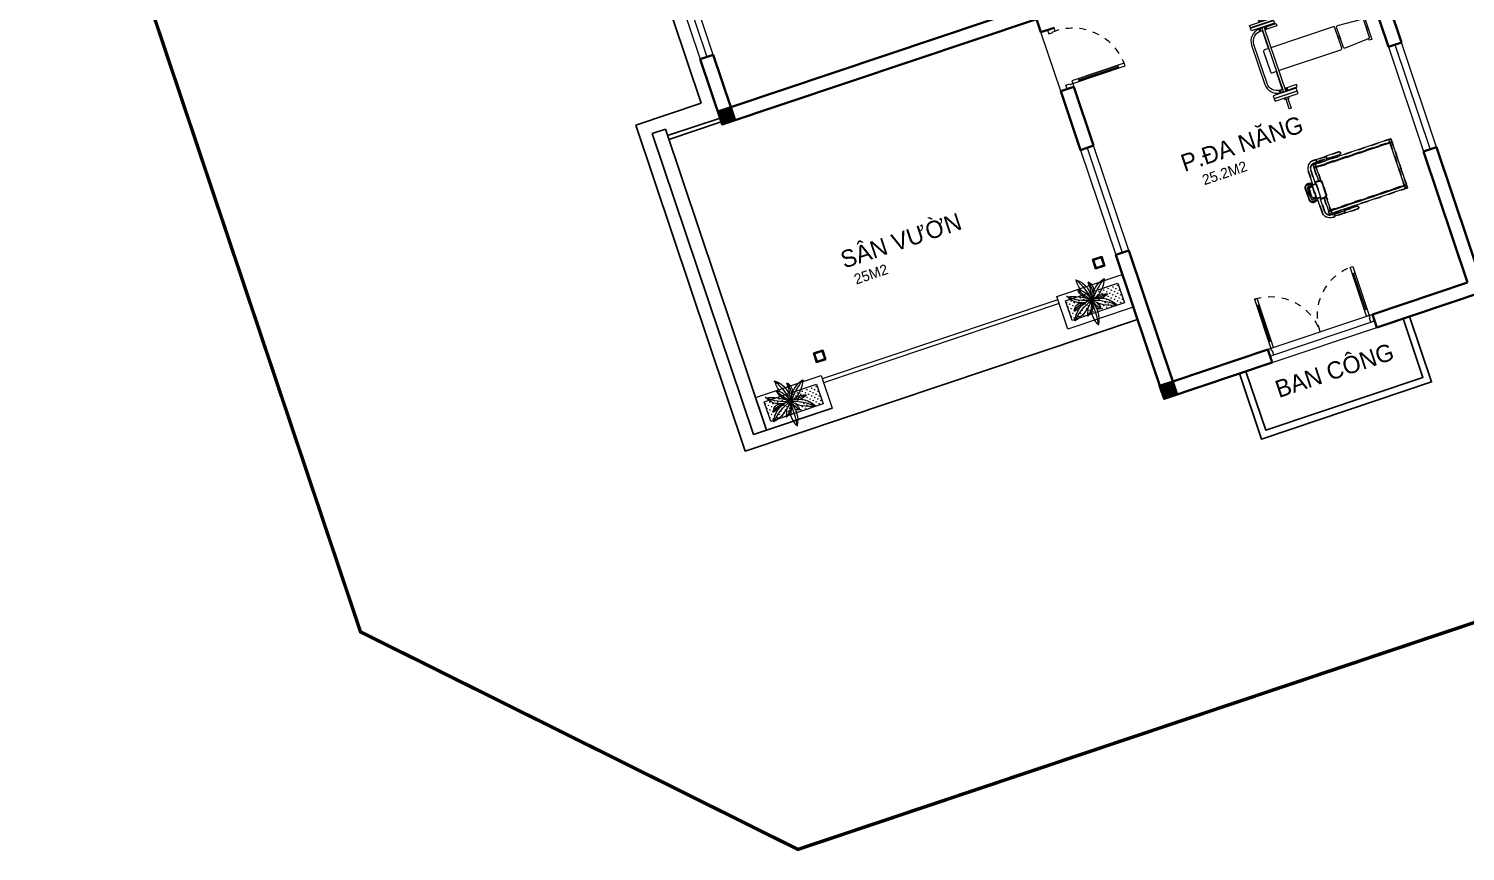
# Model space of a CAD drawing. Header units: metres. Extents: x 568332 to 569219, y 2065964 to 2066430.
# Drawn here: x 568352.78 to 568373.57, y 2066049.52 to 2066061.43 of the extents above; entities that cross this region are included whole.
import ezdxf

# ---------------------------------------------------------------- set-up
doc = ezdxf.new("R2010")
doc.units = ezdxf.units.M
for name, pattern in [('ACAD_ISO07W100', [3, 0, -3]), ('CENTER', [2, 1.25, -0.25, 0.25, -0.25]), ('DASHED', [0.75, 0.5, -0.25]), ('HIDDEN', [0.375, 0.25, -0.125]), ('Xref-VCMT-BT3 - tuong bao$0$HIDDEN', [0.375, 0.25, -0.125])]:
    doc.linetypes.add(name, pattern=pattern)
doc.layers.get('0').update_dxf_attribs({"linetype": 'CONTINUOUS'})
for name, color, linetype, lineweight in [('-CONCRETE', 1, 'CONTINUOUS', 35), ('-DOOR', 137, 'CONTINUOUS', 9), ('-FURNITURE', 46, 'CONTINUOUS', 9), ('-KH', 143, 'CONTINUOUS', 13), ('-LINE1', 7, 'CONTINUOUS', 18), ('-RANH GIOI KHU DAT', 12, 'CENTER', 18), ('-TEXT', 7, 'CONTINUOUS', 15), ('-WALL', 4, 'CONTINUOUS', 35), ('A-Cay', 75, 'CONTINUOUS', 5), ('A72', 9, 'CONTINUOUS', 5), ('Bighome_khuat', 251, 'DASHED', 5), ('TEXT25', 2, 'CONTINUOUS', 13)]:
    doc.layers.add(name, color=color, linetype=linetype, lineweight=lineweight)
for name, color, linetype in [('13. NET HATCH', 252, 'CONTINUOUS'), ('A-Dot_Line', 255, 'ACAD_ISO07W100'), ('A-Flor-Hral', 242, 'CONTINUOUS'), ('SOLO', 7, 'CONTINUOUS')]:
    doc.layers.add(name, color=color, linetype=linetype)
doc.styles.add('T1', font='', dxfattribs={"height": 200})
doc.styles.get('T1').set_extended_font_data('VNgeometric Light')

# ---------------------------------------------------------------- blocks, each defined once
blk = doc.blocks.new('A$C5C575821')
at = {"layer": '-CONCRETE'}
h = blk.add_hatch(color=256, dxfattribs=at)
h.dxf.hatch_style = 1
h.paths.add_polyline_path([(0, 200), (0, 0), (200, 0), (200, 200)])
blk.add_lwpolyline([(0, 0), (200, 0), (200, 200), (0, 200)], close=True, dxfattribs=at)
blk = doc.blocks.new('*U88')
at = {"color": 251}
blk.add_line((-70, 100), (-70, 700), dxfattribs=at)
for points in [[(-50, 0), (-50, 800), (-90, 800), (-90, 0)], [(-50, 100), (-90, 100), (-90, 700), (-50, 700)], [(-900, -100), (-840, -100), (-840, -40), (-850, -40), (-850, 0), (-900, 0)], [(0, -100), (-60, -100), (-60, -40), (-50, -40), (-50, 0), (0, 0)]]:
    blk.add_lwpolyline(points, close=True)
at = {"layer": 'Bighome_khuat', "linetype": 'Xref-VCMT-BT3 - tuong bao$0$HIDDEN'}
blk.add_arc((-50, 0), 800, 90, 180, dxfattribs=at)
blk = doc.blocks.new('Tonkin_JerkBench01_168x97_P')
for p, q in [((79, 138.5), (79, 135)), ((87, 138.5), (87, 135)), ((79, 41.5), (79, 45)), ((87, 41.5), (87, 45))]:
    blk.add_line(p, q)
for points in [[(101.4, 148), (101.4, 144), (66.4, 144), (66.4, 148)], [(87.4, 150), (87.4, 148), (80.4, 148), (80.4, 150)], [(101.4, 143.5), (101.4, 139.5), (66.4, 139.5), (66.4, 143.5)], [(82.4, 139.5), (85.4, 139.5), (85.4, 40.5), (82.4, 40.5)], [(101.4, 36.5), (101.4, 40.5), (66.4, 40.5), (66.4, 36.5)], [(101.4, 32), (101.4, 36), (66.4, 36), (66.4, 32)], [(87.4, 30), (87.4, 32), (80.4, 32), (80.4, 30)]]:
    blk.add_lwpolyline(points, close=True)
for points in [[(85.4, 150), (85.4, 165), (82.4, 165), (82.4, 150)], [(82.4, 138.5), (77.2, 138.5), (77.2, 135), (82.4, 135)], [(82.4, 138.5), (78.5, 138.5)], [(78.5, 138.5), (82.4, 138.5)], [(82.4, 144), (82.4, 143.5)], [(85.4, 143.5), (85.4, 144)], [(85.4, 135), (88.6, 135), (88.6, 138.5), (85.4, 138.5)], [(82.4, 41.5), (77.2, 41.5), (77.2, 45), (82.4, 45)], [(85.4, 45), (88.6, 45), (88.6, 41.5), (85.4, 41.5)], [(78.5, 41.5), (82.4, 41.5)], [(82.4, 36), (82.4, 36.5)], [(85.4, 30), (85.4, 15), (82.4, 15), (82.4, 30)], [(85.4, 36.5), (85.4, 36)]]:
    blk.add_lwpolyline(points)
at = {"color": 8}
for points in [[(77.2, 138.5, 0.393718), (60, 120), (60, 60, 0.393718), (77.2, 41.5)], [(82.4, 45), (78.5, 45, -0.414214), (63.5, 60), (63.5, 120, -0.414214), (78.5, 135), (82.4, 135)]]:
    blk.add_lwpolyline(points, format="xyb", dxfattribs=at)
for points in [[(82.4, 107.5), (81.7, 107.5), (81.7, 135), (82.4, 135)], [(85.4, 138.5), (103.5, 138.5), (103.5, 135), (85.4, 135)], [(223.7, 105), (223.7, 107.5), (227.7, 107.5), (227.7, 72.5), (223.7, 72.5), (223.7, 75)], [(182.3, 91.7), (185, 91.7), (185, 88.2), (182.3, 88.2)], [(225, 91.7), (227.4, 91.7), (227.4, 88.2), (225, 88.2)], [(82.4, 72.5), (81.7, 72.5), (81.7, 45), (82.4, 45)], [(85.4, 41.5), (103.5, 41.5), (103.5, 45), (85.4, 45)]]:
    blk.add_lwpolyline(points, dxfattribs=at)
for points in [[(82.4, 107.5), (75.5, 107.5, 0.414214), (73.5, 105.5), (73.5, 74.5, 0.414214), (75.5, 72.5), (82.4, 72.5)], [(85.4, 72.5), (180.3, 72.5, 0.414214), (182.3, 74.5), (182.3, 105.5, 0.414214), (180.3, 107.5), (85.4, 107.5)]]:
    blk.add_lwpolyline(points, format="xyb")
blk.add_lwpolyline([(223.1, 74.9), (187.1, 72.6, -0.432616), (185, 74.6), (185, 105.4, -0.432616), (187.1, 107.4), (223.1, 105.1, -0.396047), (225, 103.1), (225, 76.9, -0.396047)], format="xyb", close=True)
blk = doc.blocks.new('Tonkin_Treadmill01_140x87_P')
at = {"color": 8}
for p, q in [((84.8, 71.9), (84.8, 97.5)), ((197.3, 22.5), (197.3, 97.5)), ((84.8, 22.5), (84.8, 48.1))]:
    blk.add_line(p, q, dxfattribs=at)
blk.add_line((70.9, 50), (70.9, 70))
for points in [[(87.1, 103.5), (83.9, 103.5, 0.414214), (71.9, 91.5), (71.9, 70)], [(87.1, 99.5), (83.9, 99.5, 0.414214), (75.9, 91.5), (75.9, 70)], [(102.9, 99.5), (122.5, 99.5, 1), (122.5, 103.5), (102.9, 103.5)], [(71.9, 72.5), (64, 72.5, 0.414214), (60.5, 69), (60.5, 51, 0.414214), (64, 47.5), (71.9, 47.5)], [(75.9, 47.5), (82, 47.5, 0.414214), (85.5, 51), (85.5, 69, 0.414214), (82, 72.5), (75.9, 72.5)], [(87.1, 16.5), (83.9, 16.5, -0.414214), (71.9, 28.5), (71.9, 50)], [(87.1, 20.5), (83.9, 20.5, -0.414214), (75.9, 28.5), (75.9, 50)], [(102.9, 20.5), (122.5, 20.5, -1), (122.5, 16.5), (102.9, 16.5)]]:
    blk.add_lwpolyline(points, format="xyb")
for points in [[(81.3, 97.5), (81.3, 93.5), (200.3, 93.5), (200.3, 97.5)], [(81.3, 97.5), (81.3, 93.5), (200.3, 93.5), (200.3, 97.5)], [(64, 73.5), (64, 74), (68, 74), (68, 73.5)], [(64, 46.5), (64, 46), (68, 46), (68, 46.5)], [(81.3, 22.5), (81.3, 26.5), (200.3, 26.5), (200.3, 22.5)]]:
    blk.add_lwpolyline(points, close=True)
for points in [[(81.3, 47), (81.3, 27.5), (200.3, 27.5), (200.3, 92.5), (81.3, 92.5), (81.3, 73)], [(102.9, 103), (87.5, 103)], [(87.5, 100), (102.9, 100)], [(68.5, 72.5), (68.5, 73), (63.5, 73), (63.5, 72.5)], [(68.5, 47.5), (68.5, 47), (63.5, 47), (63.5, 47.5)], [(87.5, 20), (102.9, 20)], [(102.9, 17), (87.5, 17)]]:
    blk.add_lwpolyline(points)
for points in [[(81.8, 92.5), (81.8, 93.5)], [(81.8, 92.5), (81.8, 93.5)], [(199.8, 93.5), (199.8, 92.5)], [(68.5, 73), (71.9, 73)], [(68.5, 47), (71.9, 47)], [(81.8, 27.5), (81.8, 26.5)], [(199.8, 26.5), (199.8, 27.5)]]:
    blk.add_lwpolyline(points, dxfattribs=at)
for points in [[(89.8, 97.5), (89.8, 100), (92.8, 100), (92.8, 97.5)], [(89.8, 22.5), (89.8, 20), (92.8, 20), (92.8, 22.5)]]:
    blk.add_lwpolyline(points, close=True, dxfattribs=at)
for points in [[(63.5, 73, 0.377964), (60, 69), (60, 51, 0.377964), (63.5, 47)], [(75.9, 47), (82, 47, 0.414214), (86, 51), (86, 69, 0.414214), (82, 73), (75.9, 73)]]:
    blk.add_lwpolyline(points, format="xyb", dxfattribs=at)
for points in [[(69.2, 73), (62.8, 73, -1), (62.8, 73.5), (69.2, 73.5, -1)], [(63.6, 51.7, -0.083043), (63.6, 68.3, -0.366471), (65.6, 70), (76.9, 70), (76.9, 50), (65.6, 50, -0.366471)], [(69.2, 47), (62.8, 47, 1), (62.8, 46.5), (69.2, 46.5, 1)]]:
    blk.add_lwpolyline(points, format="xyb", close=True)
blk.add_lwpolyline([(65.6, 52, -0.083043), (65.6, 68), (70.4, 68), (70.4, 52)], format="xyb", close=True, dxfattribs=at)
at = {"extrusion": (0, 0, -1)}
for centre, major_axis, start_param, end_param in [((87.1, 101.5), (0, -2), 3.141593, 6.283185), ((102.9, 101.5), (0, -2), 2.418858, 7.00592), ((102.9, 101.5), (0, -1.5), 3.141593, 6.283185)]:
    blk.add_ellipse(centre, major_axis=major_axis, ratio=0.258819, start_param=start_param, end_param=end_param, dxfattribs=at)
for centre, major_axis, start_param, end_param in [((87.1, 18.5), (0, 2), 3.141593, 6.283185), ((102.9, 18.5), (0, 2), 2.418858, 7.00592), ((102.9, 18.5), (0, 1.5), 3.141593, 6.283185)]:
    blk.add_ellipse(centre, major_axis=major_axis, ratio=0.258819, start_param=start_param, end_param=end_param)
at = {"layer": 'A-Dot_Line', "ltscale": 0.2}
for p, q in [((84.8, 71.9), (84.8, 97.5)), ((197.3, 22.5), (197.3, 97.5)), ((70.9, 50), (70.9, 70)), ((84.8, 22.5), (84.8, 48.1))]:
    blk.add_line(p, q, dxfattribs=at)
for points in [[(87.1, 103.5), (83.9, 103.5, 0.414214), (71.9, 91.5), (71.9, 70)], [(87.1, 99.5), (83.9, 99.5, 0.414214), (75.9, 91.5), (75.9, 70)], [(102.9, 99.5), (122.5, 99.5, 1), (122.5, 103.5), (102.9, 103.5)], [(63.5, 73, 0.377964), (60, 69), (60, 51, 0.377964), (63.5, 47)], [(71.9, 72.5), (64, 72.5, 0.414214), (60.5, 69), (60.5, 51, 0.414214), (64, 47.5), (71.9, 47.5)], [(75.9, 47), (82, 47, 0.414214), (86, 51), (86, 69, 0.414214), (82, 73), (75.9, 73)], [(75.9, 47.5), (82, 47.5, 0.414214), (85.5, 51), (85.5, 69, 0.414214), (82, 72.5), (75.9, 72.5)], [(87.1, 16.5), (83.9, 16.5, -0.414214), (71.9, 28.5), (71.9, 50)], [(87.1, 20.5), (83.9, 20.5, -0.414214), (75.9, 28.5), (75.9, 50)], [(102.9, 20.5), (122.5, 20.5, -1), (122.5, 16.5), (102.9, 16.5)]]:
    blk.add_lwpolyline(points, format="xyb", dxfattribs=at)
for points in [[(81.3, 97.5), (81.3, 93.5), (200.3, 93.5), (200.3, 97.5)], [(81.3, 97.5), (81.3, 93.5), (200.3, 93.5), (200.3, 97.5)], [(89.8, 97.5), (89.8, 100), (92.8, 100), (92.8, 97.5)], [(64, 73.5), (64, 74), (68, 74), (68, 73.5)], [(64, 46.5), (64, 46), (68, 46), (68, 46.5)], [(81.3, 22.5), (81.3, 26.5), (200.3, 26.5), (200.3, 22.5)], [(89.8, 22.5), (89.8, 20), (92.8, 20), (92.8, 22.5)]]:
    blk.add_lwpolyline(points, close=True, dxfattribs=at)
for points in [[(81.3, 47), (81.3, 27.5), (200.3, 27.5), (200.3, 92.5), (81.3, 92.5), (81.3, 73)], [(81.8, 92.5), (81.8, 93.5)], [(81.8, 92.5), (81.8, 93.5)], [(102.9, 103), (87.5, 103)], [(87.5, 100), (102.9, 100)], [(199.8, 93.5), (199.8, 92.5)], [(68.5, 72.5), (68.5, 73), (63.5, 73), (63.5, 72.5)], [(68.5, 73), (71.9, 73)], [(68.5, 47.5), (68.5, 47), (63.5, 47), (63.5, 47.5)], [(68.5, 47), (71.9, 47)], [(81.8, 27.5), (81.8, 26.5)], [(199.8, 26.5), (199.8, 27.5)], [(87.5, 20), (102.9, 20)], [(102.9, 17), (87.5, 17)]]:
    blk.add_lwpolyline(points, dxfattribs=at)
for points in [[(69.2, 73), (62.8, 73, -1), (62.8, 73.5), (69.2, 73.5, -1)], [(63.6, 51.7, -0.083043), (63.6, 68.3, -0.366471), (65.6, 70), (76.9, 70), (76.9, 50), (65.6, 50, -0.366471)], [(65.6, 52, -0.083043), (65.6, 68), (70.4, 68), (70.4, 52)], [(69.2, 47), (62.8, 47, 1), (62.8, 46.5), (69.2, 46.5, 1)]]:
    blk.add_lwpolyline(points, format="xyb", close=True, dxfattribs=at)
at = {"layer": 'A-Dot_Line', "ltscale": 0.2, "extrusion": (0, 0, -1)}
for centre, major_axis, start_param, end_param in [((87.1, 101.5), (0, -2), 3.141593, 6.283185), ((102.9, 101.5), (0, -2), 2.418858, 7.00592), ((102.9, 101.5), (0, -1.5), 3.141593, 6.283185)]:
    blk.add_ellipse(centre, major_axis=major_axis, ratio=0.258819, start_param=start_param, end_param=end_param, dxfattribs=at)
at = {"layer": 'A-Dot_Line', "ltscale": 0.2}
for centre, major_axis, start_param, end_param in [((87.1, 18.5), (0, 2), 3.141593, 6.283185), ((102.9, 18.5), (0, 2), 2.418858, 7.00592), ((102.9, 18.5), (0, 1.5), 3.141593, 6.283185)]:
    blk.add_ellipse(centre, major_axis=major_axis, ratio=0.258819, start_param=start_param, end_param=end_param, dxfattribs=at)
blk = doc.blocks.new('*U172')
for p, q in [((-1510, 650), (-1550, 650)), ((-1530, 100), (-1530, 650)), ((-90, 650), (-50, 650)), ((-70, 100), (-70, 650)), ((-1510, 100), (-1550, 100)), ((-90, 100), (-50, 100))]:
    blk.add_line(p, q)
for points in [[(-1550, 0), (-1510, 0), (-1510, 750), (-1550, 750)], [(-50, 0), (-90, 0), (-90, 750), (-50, 750)], [(-1600, -100), (-1540, -100), (-1540, -40), (-1550, -40), (-1550, 0), (-1600, 0)], [(0, -100), (-60, -100), (-60, -40), (-50, -40), (-50, 0), (0, 0)]]:
    blk.add_lwpolyline(points, close=True)
at = {"linetype": 'HIDDEN', "ltscale": 0.1}
for centre, start, end in [((-1550, 0), 0, 90), ((-50, 0), 90, 180)]:
    blk.add_arc(centre, 750, start, end, dxfattribs=at)
blk = doc.blocks.new('mb-cay21')
for centre, radius, start, end in [((-350, -54), 344, 18.2679, 77.7577), ((83, 412), 383, 199.8532, 255.8716), ((-1036, -793), 1315, 39.2618, 54.5536), ((57, 207), 143, 131.9837, 205.4724), ((224, 201), 285, 157.16, 204.0107), ((607, 265), 647, 175.9263, 194.9396), ((323, 122), 344, 127.0526, 193.6397), ((69, 307), 265, 252.5643, 340.5658), ((904, -76), 918, 149.2774, 171.9041), ((-130, 286), 270, 297.6391, 353.4927), ((271, 12), 277, 118.6711, 171.4448), ((-495, 542), 695, 315.3527, 335.2401), ((-406, 380), 522, 342.1417, 1.7778), ((-11, -305), 360, 95.3509, 151.9516), ((-406, 380), 522, 278.611, 320.85), ((262, -799), 887, 107.6158, 131.4255), ((-155, -183), 260, 72.6029, 113.2685), ((-130, 326), 298, 244.7044, 267.5626), ((-249, -2287), 2343, 85.498, 90.09), ((-623, 273), 660, 323.9758, 339.4862), ((357, -131), 395, 154.191, 209.7589), ((1314, -105), 1316, 173.8852, 189.76), ((158, 0), 158, 169.0123, 258.5733), ((-267, -705), 795, 43.0584, 70.3682), ((495, -567), 793, 102.8236, 128.4584), ((420, 345), 517, 216.0101, 258.7514), ((-349, -155), 402, 28.0633, 29.2303), ((-89, 616), 575, 279.6289, 313.8517), ((252, 53), 245, 184.8141, 238.0945), ((-11, -305), 360, 23.5569, 85.5927), ((112, -192), 234, 44.3745, 98.3611), ((-382, -1631), 1733, 67.585, 73.6645), ((170, -57), 113, 15.6468, 102.6443), ((21, -96), 115, 141.0444, 190.8834), ((-116, -9), 111, 283.0214, 317.1626), ((-349, -155), 402, 334.7196, 5.6674), ((850, 187), 800, 197.5499, 205.3147)]:
    blk.add_arc(centre, radius, start, end)
blk = doc.blocks.new('BT4-T3')
at = {"layer": 'A-Cay'}
h = blk.add_hatch(dxfattribs=at)
h.set_pattern_fill('CO-01', color=256, scale=50)
h.set_pattern_definition([(90, (-48898.437, -106865.633), (-35.355339, 35.355339), [9.375, -61.335678]), (45, (-48898.437, -106865.633), (-35.355339, 35.355339), [9.375, -40.625]), (135, (-48898.437, -106865.633), (-35.355339, -35.355339), [9.375, -40.625])])
h.paths.add_polyline_path([(189132, -126711), (188332, -126711), (188332, -126411), (189132, -126411)])
h = blk.add_hatch(dxfattribs=at)
h.set_pattern_fill('CO-01', color=256, scale=50)
h.set_pattern_definition([(90, (-44298.11, -106865.633), (-35.355339, 35.355339), [9.375, -61.335678]), (45, (-44298.11, -106865.633), (-35.355339, 35.355339), [9.375, -40.625]), (135, (-44298.11, -106865.633), (-35.355339, -35.355339), [9.375, -40.625])])
h.paths.add_polyline_path([(193732, -126711), (192932, -126711), (192932, -126411), (193732, -126411)])
at = {"layer": '-DOOR'}
for points in [[(189032, -121411), (189232, -121411), (189232, -119411), (189032, -119411)], [(193832, -126011), (194032, -126011), (194032, -124411), (193832, -124411)], [(198532, -126011), (198732, -126011), (198732, -124411), (198532, -124411)], [(197082, -128011), (195482, -128011), (195482, -128211), (197082, -128211)]]:
    blk.add_lwpolyline(points, close=True, dxfattribs=at)
for points in [[(189132, -119411), (189132, -121411)], [(193832, -123511), (193832, -122611)], [(193932, -124411), (193932, -126011)], [(198632, -124411), (198632, -126011)], [(195482, -128111), (197082, -128111)]]:
    blk.add_lwpolyline(points, dxfattribs=at)
at = {"layer": '-LINE1'}
for points in [[(189232, -126811), (188232, -126811), (188232, -126311), (189232, -126311)], [(189132, -126711), (188332, -126711), (188332, -126411), (189132, -126411)], [(193832, -126811), (192832, -126811), (192832, -126311), (193832, -126311)], [(193732, -126711), (192932, -126711), (192932, -126411), (193732, -126411)]]:
    blk.add_lwpolyline(points, close=True, dxfattribs=at)
at = {"layer": '-RANH GIOI KHU DAT', "linetype": 'HIDDEN', "ltscale": 10, "const_width": 50}
blk.add_lwpolyline([(200732, -112710), (181732, -112710), (181732, -127710), (186732, -132710), (200732, -132710)], close=True, dxfattribs=at)
at = {"layer": '-WALL'}
for p, q in [((189232, -121411), (189032, -121411)), ((189032, -121411), (189032, -122411)), ((189232, -122211), (189232, -121411)), ((193932, -122211), (189232, -122211)), ((193832, -122411), (189032, -122411)), ((193832, -122611), (193832, -122411)), ((198532, -122411), (198532, -124411)), ((194032, -122611), (193832, -122611)), ((193832, -124411), (193832, -123511)), ((194032, -123511), (193832, -123511)), ((194032, -123511), (194032, -124411)), ((193832, -128211), (193832, -126011)), ((194032, -126011), (194032, -128011)), ((198532, -126011), (198532, -128011)), ((195482, -128011), (194032, -128011)), ((195482, -128011), (195482, -128211)), ((198532, -128011), (197082, -128011)), ((197082, -128011), (197082, -128211)), ((195482, -128211), (193832, -128211)), ((197082, -128211), (198732, -128211))]:
    blk.add_line(p, q, dxfattribs=at)
for points in [[(195362, -122211), (198732, -122211), (198732, -124411)], [(193832, -124411), (194032, -124411)], [(198532, -124411), (198732, -124411)], [(193832, -126011), (194032, -126011)], [(198532, -126011), (198732, -126011)], [(198732, -126011), (198732, -128211)]]:
    blk.add_lwpolyline(points, dxfattribs=at)
at = {"layer": '13. NET HATCH'}
for p, q in [((187842, -127001), (187842, -122021)), ((188842, -122021), (187842, -122021)), ((193832, -127001), (187842, -127001))]:
    blk.add_line(p, q, dxfattribs=at)
blk.add_lwpolyline([(194032, -114710), (194032, -114520), (187842, -114520), (187842, -118801), (188842, -118801), (188842, -122021)], dxfattribs=at)
at = {"layer": 'A-Flor-Hral'}
for points in [[(189372, -126111), (189232, -126111), (189232, -125971), (189372, -125971)], [(189361, -126099), (189243, -126099), (189243, -125982), (189361, -125982)], [(193632, -126111), (193492, -126111), (193492, -125971), (193632, -125971)], [(193621, -126099), (193504, -126099), (193504, -125982), (193621, -125982)]]:
    blk.add_lwpolyline(points, close=True, dxfattribs=at)
at = {"layer": 'A72'}
for points in [[(192832, -126361), (189232, -126361)], [(192832, -126421), (189232, -126421)]]:
    blk.add_lwpolyline(points, dxfattribs=at)
at = {"layer": 'SOLO'}
for p, q in [((188032, -126811), (188032, -122211)), ((188232, -122211), (188032, -122211)), ((188232, -126811), (188232, -122211)), ((189032, -122311), (188232, -122311)), ((189032, -122371), (188232, -122371)), ((189232, -126811), (188032, -126811)), ((193832, -127711), (193832, -126811))]:
    blk.add_line(p, q, dxfattribs=at)
for points in [[(194982, -128211), (194982, -129211), (197582, -129211), (197582, -128211)], [(195082, -128211), (195082, -129111), (197482, -129111), (197482, -128211)]]:
    blk.add_lwpolyline(points, dxfattribs=at)
at = {"layer": '-DOOR', "rotation": 270}
blk.add_blockref('*U88', (194032, -123511), dxfattribs=at)
at = {"layer": '-DOOR', "xscale": -1}
blk.add_blockref('*U172', (195482, -128011), dxfattribs=at)
at = {"layer": '-FURNITURE', "xscale": 10, "yscale": 10, "zscale": 10}
for name, p in [('Tonkin_JerkBench01_168x97_P', (196063, -124958)), ('Tonkin_Treadmill01_140x87_P', (196141, -126661))]:
    blk.add_blockref(name, p, dxfattribs=at)
at = {"layer": '-WALL', "xscale": -1}
for p in [(189232, -122411), (194032, -128211), (194032, -128211)]:
    blk.add_blockref('A$C5C575821', p, dxfattribs=at)
at = {"layer": 'A-Cay', "xscale": -1}
for p in [(188687, -126567), (193287, -126567)]:
    blk.add_blockref('mb-cay21', p, dxfattribs=at)
at = {"layer": '-TEXT', "color": 2}
for s, p in [('SÂN VƯỜN ', (190043, -124951)), ('P.ĐA NĂNG', (195158, -125191)), ('BAN CÔNG', (195411, -128729))]:
    blk.add_text(s, height=250, dxfattribs=at).set_placement(p)
at = {"layer": 'TEXT25', "style": 'T1'}
for s, p in [('25M2', (190134, -125225)), ('25.2M2', (195369, -125465))]:
    blk.add_text(s, height=150, rotation=360, dxfattribs=at).set_placement(p)

msp = doc.modelspace()

# ---------------------------------------------------------------- block references
at = {"layer": '-KH', "xscale": 0.001, "yscale": 0.001, "zscale": 0.001, "rotation": 18.55150051778719}
msp.add_blockref('BT4-T3', (568144.659, 2066115.952), dxfattribs=at)

doc.saveas('drawing.dxf')
